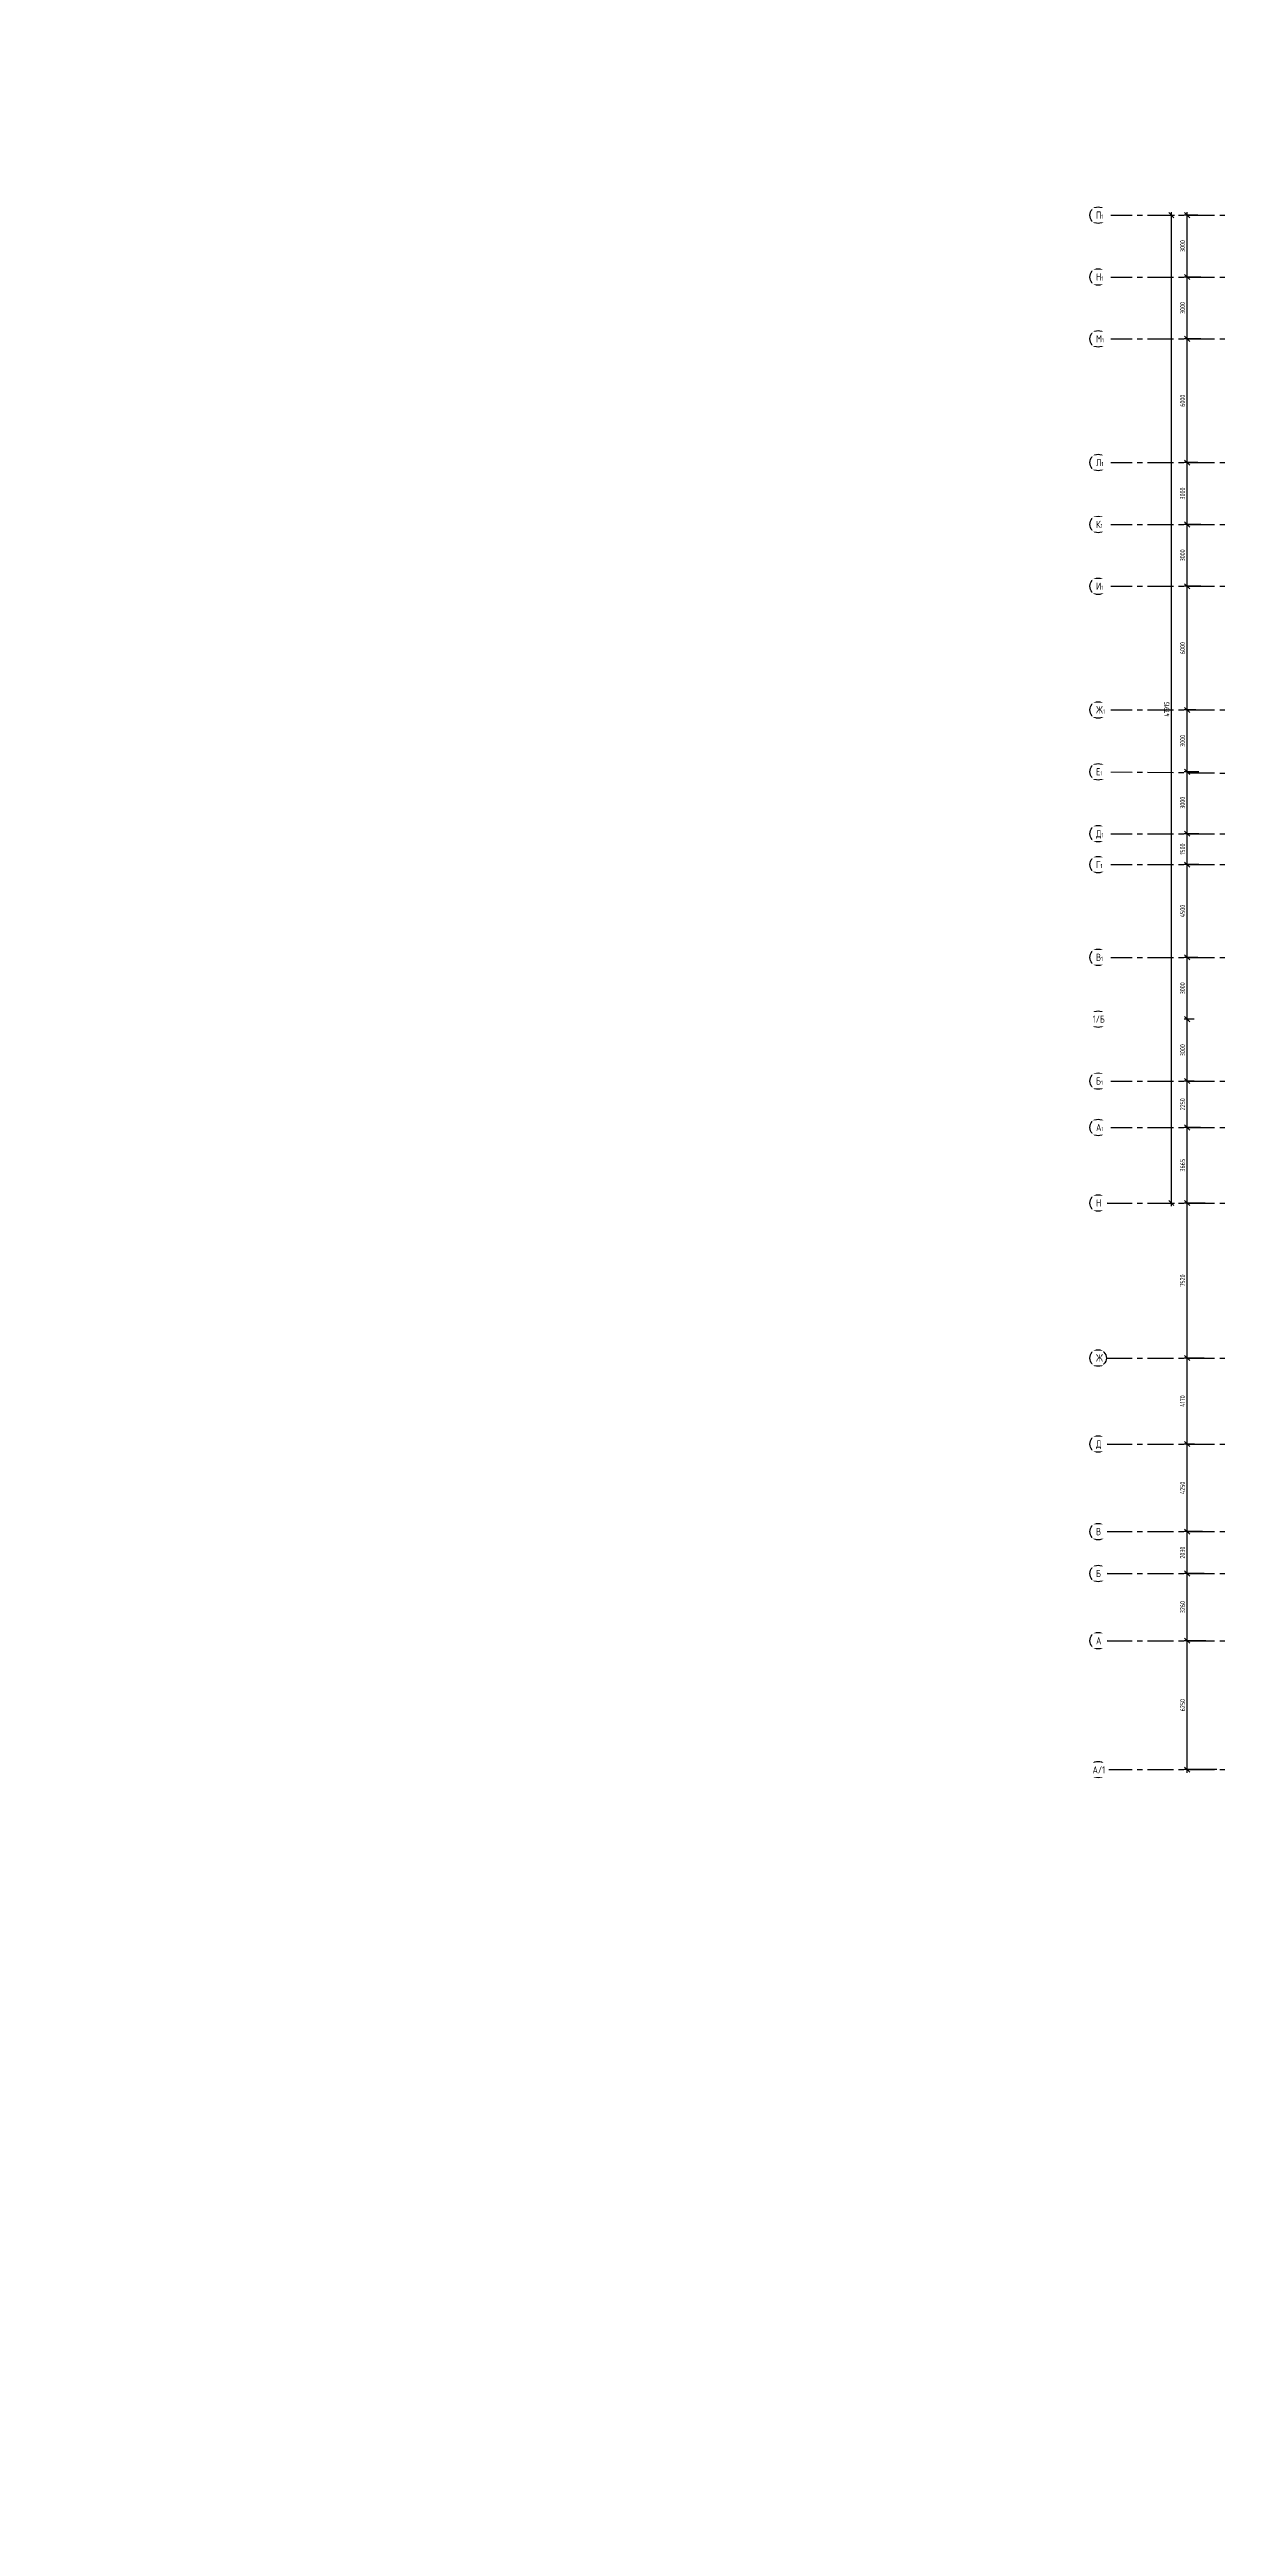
# Model space of a CAD drawing. Header units: millimetres. Extents: x -9318 to 9016603, y 0 to 838141.
# Drawn here: x 0 to 56803, y 114901 to 235042 of the extents above; entities that cross this region are included whole.
import ezdxf
from ezdxf import colors
from ezdxf.entities.mleader import LeaderData, LeaderLine
from ezdxf.math import Vec2, Vec3

# ---------------------------------------------------------------- set-up
doc = ezdxf.new("R2010")
doc.units = ezdxf.units.MM
doc.linetypes.add('CENTER', pattern=[2, 1.25, -0.25, 0.25, -0.25])
doc.layers.get('Defpoints').update_dxf_attribs({"color": 8})
doc.styles.add('ISOCPEUR', font='isocpeur.ttf', dxfattribs={"width": 0.7})
doc.styles.add('ГОСТ 2.304', font='isocpeur.ttf', dxfattribs={"width": 0.7})
doc.dimstyles.new('СПДС', dxfattribs={"dimscale": 100, "dimtxt": 2.5, "dimasz": 2.5, "dimexe": 1.5, "dimexo": 0, "dimgap": 1, "dimtad": 1, "dimdec": 0, "dimrnd": 1, "dimtxsty": 'ГОСТ 2.304', "dimblk": 'OBLIQUE', "dimcen": 2.5, "dimdle": 1.5, "dimadec": 0, "dimazin": 2, "dimtfac": 0.75, "dimtdec": 0, "dimtmove": 1, "dimatfit": 3, "dimfxl": 1, "dimtolj": 1, "dimarcsym": 1})

# ---------------------------------------------------------------- blocks, each defined once
blk = doc.blocks.new('_Oblique')
at = {"color": 8, "linetype": 'ByBlock', "lineweight": -2}
blk.add_line((-0.5, -0.5), (0.5, 0.5), dxfattribs=at)
blk = doc.blocks.new('*D1374')
at = {"color": 8, "lineweight": -2, "ltscale": 100, "transparency": 16777216}
for p, q in [((56088, 157863), (55039, 157863)), ((55189, 151463), (55189, 158013)), ((56623, 151613), (55039, 151613))]:
    blk.add_line(p, q, dxfattribs=at)
at = {"layer": 'Defpoints', "color": 0, "ltscale": 100, "transparency": 16777216}
for p in [(55189, 157863), (56088, 157863), (56623, 151613)]:
    blk.add_point(p, dxfattribs=at)
at = {"color": 8, "lineweight": -2, "ltscale": 100, "transparency": 16777216, "xscale": 250, "yscale": 250, "zscale": 250}
for p, rotation in [((55189, 157863), 90), ((55189, 151613), 270)]:
    blk.add_blockref('_Oblique', p, dxfattribs=dict(at, rotation=rotation))
at = {"color": 8, "ltscale": 100, "transparency": 16777216, "insert": (54964, 154738), "char_height": 250, "attachment_point": 5, "rotation": 90, "style": 'ГОСТ 2.304'}
blk.add_mtext('\\A1;6250', dxfattribs=at)
blk = doc.blocks.new('*D1375')
at = {"color": 8, "lineweight": -2, "ltscale": 100, "transparency": 16777216}
for p, q in [((56011, 161123), (55039, 161123)), ((55189, 157713), (55189, 161273)), ((56088, 157863), (55039, 157863))]:
    blk.add_line(p, q, dxfattribs=at)
at = {"layer": 'Defpoints', "color": 0, "ltscale": 100, "transparency": 16777216}
for p in [(55189, 161123), (56011, 161123), (56088, 157863)]:
    blk.add_point(p, dxfattribs=at)
at = {"color": 8, "lineweight": -2, "ltscale": 100, "transparency": 16777216, "xscale": 250, "yscale": 250, "zscale": 250}
for p, rotation in [((55189, 161123), 90), ((55189, 157863), 270)]:
    blk.add_blockref('_Oblique', p, dxfattribs=dict(at, rotation=rotation))
at = {"color": 8, "ltscale": 100, "transparency": 16777216, "insert": (54964, 159493), "char_height": 250, "attachment_point": 5, "rotation": 90, "style": 'ГОСТ 2.304'}
blk.add_mtext('\\A1;3260', dxfattribs=at)
blk = doc.blocks.new('*D1387')
at = {"color": 8, "lineweight": -2, "ltscale": 100, "transparency": 16777216}
for p, q in [((55937, 163153), (55039, 163153)), ((55189, 160973), (55189, 163303)), ((56011, 161123), (55039, 161123))]:
    blk.add_line(p, q, dxfattribs=at)
at = {"layer": 'Defpoints', "color": 0, "ltscale": 100, "transparency": 16777216}
for p in [(55189, 163153), (55937, 163153), (56011, 161123)]:
    blk.add_point(p, dxfattribs=at)
at = {"color": 8, "lineweight": -2, "ltscale": 100, "transparency": 16777216, "xscale": 250, "yscale": 250, "zscale": 250}
for p, rotation in [((55189, 163153), 90), ((55189, 161123), 270)]:
    blk.add_blockref('_Oblique', p, dxfattribs=dict(at, rotation=rotation))
at = {"color": 8, "ltscale": 100, "transparency": 16777216, "insert": (54964, 162138), "char_height": 250, "attachment_point": 5, "rotation": 90, "style": 'ГОСТ 2.304'}
blk.add_mtext('\\A1;2030', dxfattribs=at)
blk = doc.blocks.new('*D1388')
at = {"color": 8, "lineweight": -2, "ltscale": 100, "transparency": 16777216}
for p, q in [((55539, 167403), (55039, 167403)), ((55189, 163003), (55189, 167553)), ((55937, 163153), (55039, 163153))]:
    blk.add_line(p, q, dxfattribs=at)
at = {"layer": 'Defpoints', "color": 0, "ltscale": 100, "transparency": 16777216}
for p in [(55189, 167403), (55539, 167403), (55937, 163153)]:
    blk.add_point(p, dxfattribs=at)
at = {"color": 8, "lineweight": -2, "ltscale": 100, "transparency": 16777216, "xscale": 250, "yscale": 250, "zscale": 250}
for p, rotation in [((55189, 167403), 90), ((55189, 163153), 270)]:
    blk.add_blockref('_Oblique', p, dxfattribs=dict(at, rotation=rotation))
at = {"color": 8, "ltscale": 100, "transparency": 16777216, "insert": (54964, 165278), "char_height": 250, "attachment_point": 5, "rotation": 90, "style": 'ГОСТ 2.304'}
blk.add_mtext('\\A1;4250', dxfattribs=at)
blk = doc.blocks.new('*D1389')
at = {"color": 8, "lineweight": -2, "ltscale": 100, "transparency": 16777216}
for p, q in [((56007, 171573), (55039, 171573)), ((55189, 167253), (55189, 171723)), ((55539, 167403), (55039, 167403))]:
    blk.add_line(p, q, dxfattribs=at)
at = {"layer": 'Defpoints', "color": 0, "ltscale": 100, "transparency": 16777216}
for p in [(55189, 171573), (56007, 171573), (55539, 167403)]:
    blk.add_point(p, dxfattribs=at)
at = {"color": 8, "lineweight": -2, "ltscale": 100, "transparency": 16777216, "xscale": 250, "yscale": 250, "zscale": 250}
for p, rotation in [((55189, 171573), 90), ((55189, 167403), 270)]:
    blk.add_blockref('_Oblique', p, dxfattribs=dict(at, rotation=rotation))
at = {"color": 8, "ltscale": 100, "transparency": 16777216, "insert": (54964, 169488), "char_height": 250, "attachment_point": 5, "rotation": 90, "style": 'ГОСТ 2.304'}
blk.add_mtext('\\A1;4170', dxfattribs=at)
blk = doc.blocks.new('*D1390')
at = {"color": 8, "lineweight": -2, "ltscale": 100, "transparency": 16777216}
for p, q in [((56068, 179093), (55039, 179093)), ((55189, 171423), (55189, 179243)), ((56007, 171573), (55039, 171573))]:
    blk.add_line(p, q, dxfattribs=at)
at = {"layer": 'Defpoints', "color": 0, "ltscale": 100, "transparency": 16777216}
for p in [(55189, 179093), (56068, 179093), (56007, 171573)]:
    blk.add_point(p, dxfattribs=at)
at = {"color": 8, "lineweight": -2, "ltscale": 100, "transparency": 16777216, "xscale": 250, "yscale": 250, "zscale": 250}
for p, rotation in [((55189, 179093), 90), ((55189, 171573), 270)]:
    blk.add_blockref('_Oblique', p, dxfattribs=dict(at, rotation=rotation))
at = {"color": 8, "ltscale": 100, "transparency": 16777216, "insert": (54964, 175333), "char_height": 250, "attachment_point": 5, "rotation": 90, "style": 'ГОСТ 2.304'}
blk.add_mtext('\\A1;7520', dxfattribs=at)
blk = doc.blocks.new('*D1391')
at = {"color": 8, "lineweight": -2, "ltscale": 100, "transparency": 16777216}
for p, q in [((55838, 182758), (55039, 182758)), ((55189, 178943), (55189, 182908)), ((56068, 179093), (55039, 179093))]:
    blk.add_line(p, q, dxfattribs=at)
at = {"layer": 'Defpoints', "color": 0, "ltscale": 100, "transparency": 16777216}
for p in [(55189, 182758), (55838, 182758), (56068, 179093)]:
    blk.add_point(p, dxfattribs=at)
at = {"color": 8, "lineweight": -2, "ltscale": 100, "transparency": 16777216, "xscale": 250, "yscale": 250, "zscale": 250}
for p, rotation in [((55189, 182758), 90), ((55189, 179093), 270)]:
    blk.add_blockref('_Oblique', p, dxfattribs=dict(at, rotation=rotation))
at = {"color": 8, "ltscale": 100, "transparency": 16777216, "insert": (54964, 180925), "char_height": 250, "attachment_point": 5, "rotation": 90, "style": 'ГОСТ 2.304'}
blk.add_mtext('\\A1;3665', dxfattribs=at)
blk = doc.blocks.new('*D1393')
at = {"color": 8, "lineweight": -2, "ltscale": 100, "transparency": 16777216}
for p, q in [((55189, 182608), (55189, 185158)), ((55531, 185008), (55039, 185008)), ((55838, 182758), (55039, 182758))]:
    blk.add_line(p, q, dxfattribs=at)
at = {"layer": 'Defpoints', "color": 0, "ltscale": 100, "transparency": 16777216}
for p in [(55189, 185008), (55531, 185008), (55838, 182758)]:
    blk.add_point(p, dxfattribs=at)
at = {"color": 8, "lineweight": -2, "ltscale": 100, "transparency": 16777216, "xscale": 250, "yscale": 250, "zscale": 250}
for p, rotation in [((55189, 185008), 90), ((55189, 182758), 270)]:
    blk.add_blockref('_Oblique', p, dxfattribs=dict(at, rotation=rotation))
at = {"color": 8, "ltscale": 100, "transparency": 16777216, "insert": (54964, 183883), "char_height": 250, "attachment_point": 5, "rotation": 90, "style": 'ГОСТ 2.304'}
blk.add_mtext('\\A1;2250', dxfattribs=at)
blk = doc.blocks.new('*D1394')
at = {"color": 8, "lineweight": -2, "ltscale": 100, "transparency": 16777216}
for p, q in [((55531, 188008), (55039, 188008)), ((55189, 184858), (55189, 188158)), ((55531, 185008), (55039, 185008))]:
    blk.add_line(p, q, dxfattribs=at)
at = {"layer": 'Defpoints', "color": 0, "ltscale": 100, "transparency": 16777216}
for p in [(55189, 188008), (55531, 188008), (55531, 185008)]:
    blk.add_point(p, dxfattribs=at)
at = {"color": 8, "lineweight": -2, "ltscale": 100, "transparency": 16777216, "xscale": 250, "yscale": 250, "zscale": 250}
for p, rotation in [((55189, 188008), 90), ((55189, 185008), 270)]:
    blk.add_blockref('_Oblique', p, dxfattribs=dict(at, rotation=rotation))
at = {"color": 8, "ltscale": 100, "transparency": 16777216, "insert": (54964, 186508), "char_height": 250, "attachment_point": 5, "rotation": 90, "style": 'ГОСТ 2.304'}
blk.add_mtext('\\A1;3000', dxfattribs=at)
blk = doc.blocks.new('*D1395')
at = {"color": 8, "lineweight": -2, "ltscale": 100, "transparency": 16777216}
for p, q in [((55189, 187858), (55189, 191158)), ((55698, 191008), (55039, 191008)), ((55531, 188008), (55039, 188008))]:
    blk.add_line(p, q, dxfattribs=at)
at = {"layer": 'Defpoints', "color": 0, "ltscale": 100, "transparency": 16777216}
for p in [(55189, 191008), (55698, 191008), (55531, 188008)]:
    blk.add_point(p, dxfattribs=at)
at = {"color": 8, "lineweight": -2, "ltscale": 100, "transparency": 16777216, "xscale": 250, "yscale": 250, "zscale": 250}
for p, rotation in [((55189, 191008), 90), ((55189, 188008), 270)]:
    blk.add_blockref('_Oblique', p, dxfattribs=dict(at, rotation=rotation))
at = {"color": 8, "ltscale": 100, "transparency": 16777216, "insert": (54964, 189508), "char_height": 250, "attachment_point": 5, "rotation": 90, "style": 'ГОСТ 2.304'}
blk.add_mtext('\\A1;3000', dxfattribs=at)
blk = doc.blocks.new('*D1396')
at = {"color": 8, "lineweight": -2, "ltscale": 100, "transparency": 16777216}
for p, q in [((55752, 195508), (55039, 195508)), ((55189, 190858), (55189, 195658)), ((55698, 191008), (55039, 191008))]:
    blk.add_line(p, q, dxfattribs=at)
at = {"layer": 'Defpoints', "color": 0, "ltscale": 100, "transparency": 16777216}
for p in [(55189, 195508), (55752, 195508), (55698, 191008)]:
    blk.add_point(p, dxfattribs=at)
at = {"color": 8, "lineweight": -2, "ltscale": 100, "transparency": 16777216, "xscale": 250, "yscale": 250, "zscale": 250}
for p, rotation in [((55189, 195508), 90), ((55189, 191008), 270)]:
    blk.add_blockref('_Oblique', p, dxfattribs=dict(at, rotation=rotation))
at = {"color": 8, "ltscale": 100, "transparency": 16777216, "insert": (54964, 193258), "char_height": 250, "attachment_point": 5, "rotation": 90, "style": 'ГОСТ 2.304'}
blk.add_mtext('\\A1;4500', dxfattribs=at)
blk = doc.blocks.new('*D1397')
at = {"color": 8, "lineweight": -2, "ltscale": 100, "transparency": 16777216}
for p, q in [((55189, 195358), (55189, 197158)), ((55752, 197008), (55039, 197008)), ((55752, 195508), (55039, 195508))]:
    blk.add_line(p, q, dxfattribs=at)
at = {"layer": 'Defpoints', "color": 0, "ltscale": 100, "transparency": 16777216}
for p in [(55189, 197008), (55752, 197008), (55752, 195508)]:
    blk.add_point(p, dxfattribs=at)
at = {"color": 8, "lineweight": -2, "ltscale": 100, "transparency": 16777216, "xscale": 250, "yscale": 250, "zscale": 250}
for p, rotation in [((55189, 197008), 90), ((55189, 195508), 270)]:
    blk.add_blockref('_Oblique', p, dxfattribs=dict(at, rotation=rotation))
at = {"color": 8, "ltscale": 100, "transparency": 16777216, "insert": (54964, 196258), "char_height": 250, "attachment_point": 5, "rotation": 90, "style": 'ГОСТ 2.304'}
blk.add_mtext('\\A1;1500', dxfattribs=at)
blk = doc.blocks.new('*D1398')
at = {"color": 8, "lineweight": -2, "ltscale": 100, "transparency": 16777216}
for p, q in [((55613, 200008), (55039, 200008)), ((55189, 196858), (55189, 200158)), ((55752, 197008), (55039, 197008))]:
    blk.add_line(p, q, dxfattribs=at)
at = {"layer": 'Defpoints', "color": 0, "ltscale": 100, "transparency": 16777216}
for p in [(55189, 200008), (55613, 200008), (55752, 197008)]:
    blk.add_point(p, dxfattribs=at)
at = {"color": 8, "lineweight": -2, "ltscale": 100, "transparency": 16777216, "xscale": 250, "yscale": 250, "zscale": 250}
for p, rotation in [((55189, 200008), 90), ((55189, 197008), 270)]:
    blk.add_blockref('_Oblique', p, dxfattribs=dict(at, rotation=rotation))
at = {"color": 8, "ltscale": 100, "transparency": 16777216, "insert": (54964, 198508), "char_height": 250, "attachment_point": 5, "rotation": 90, "style": 'ГОСТ 2.304'}
blk.add_mtext('\\A1;3000', dxfattribs=at)
blk = doc.blocks.new('*D1399')
at = {"color": 8, "lineweight": -2, "ltscale": 100, "transparency": 16777216}
for p, q in [((55189, 199858), (55189, 203158)), ((55613, 203008), (55039, 203008)), ((55752, 200008), (55039, 200008))]:
    blk.add_line(p, q, dxfattribs=at)
at = {"layer": 'Defpoints', "color": 0, "ltscale": 100, "transparency": 16777216}
for p in [(55189, 203008), (55613, 203008), (55752, 200008)]:
    blk.add_point(p, dxfattribs=at)
at = {"color": 8, "lineweight": -2, "ltscale": 100, "transparency": 16777216, "xscale": 250, "yscale": 250, "zscale": 250}
for p, rotation in [((55189, 203008), 90), ((55189, 200008), 270)]:
    blk.add_blockref('_Oblique', p, dxfattribs=dict(at, rotation=rotation))
at = {"color": 8, "ltscale": 100, "transparency": 16777216, "insert": (54964, 201508), "char_height": 250, "attachment_point": 5, "rotation": 90, "style": 'ГОСТ 2.304'}
blk.add_mtext('\\A1;3000', dxfattribs=at)
blk = doc.blocks.new('*D1400')
at = {"color": 8, "lineweight": -2, "ltscale": 100, "transparency": 16777216}
for p, q in [((55189, 202858), (55189, 209158)), ((55844, 209008), (55039, 209008)), ((55613, 203008), (55039, 203008))]:
    blk.add_line(p, q, dxfattribs=at)
at = {"layer": 'Defpoints', "color": 0, "ltscale": 100, "transparency": 16777216}
for p in [(55189, 209008), (55844, 209008), (55613, 203008)]:
    blk.add_point(p, dxfattribs=at)
at = {"color": 8, "lineweight": -2, "ltscale": 100, "transparency": 16777216, "xscale": 250, "yscale": 250, "zscale": 250}
for p, rotation in [((55189, 209008), 90), ((55189, 203008), 270)]:
    blk.add_blockref('_Oblique', p, dxfattribs=dict(at, rotation=rotation))
at = {"color": 8, "ltscale": 100, "transparency": 16777216, "insert": (54964, 206008), "char_height": 250, "attachment_point": 5, "rotation": 90, "style": 'ГОСТ 2.304'}
blk.add_mtext('\\A1;6000', dxfattribs=at)
blk = doc.blocks.new('*D1401')
at = {"color": 8, "lineweight": -2, "ltscale": 100, "transparency": 16777216}
for p, q in [((55701, 212008), (55039, 212008)), ((55189, 208858), (55189, 212158)), ((55844, 209008), (55039, 209008))]:
    blk.add_line(p, q, dxfattribs=at)
at = {"layer": 'Defpoints', "color": 0, "ltscale": 100, "transparency": 16777216}
for p in [(55189, 212008), (55701, 212008), (55844, 209008)]:
    blk.add_point(p, dxfattribs=at)
at = {"color": 8, "lineweight": -2, "ltscale": 100, "transparency": 16777216, "xscale": 250, "yscale": 250, "zscale": 250}
for p, rotation in [((55189, 212008), 90), ((55189, 209008), 270)]:
    blk.add_blockref('_Oblique', p, dxfattribs=dict(at, rotation=rotation))
at = {"color": 8, "ltscale": 100, "transparency": 16777216, "insert": (54964, 210508), "char_height": 250, "attachment_point": 5, "rotation": 90, "style": 'ГОСТ 2.304'}
blk.add_mtext('\\A1;3000', dxfattribs=at)
blk = doc.blocks.new('*D1402')
at = {"color": 8, "lineweight": -2, "ltscale": 100, "transparency": 16777216}
for p, q in [((55189, 211858), (55189, 215158)), ((55701, 215008), (55039, 215008)), ((55844, 212008), (55039, 212008))]:
    blk.add_line(p, q, dxfattribs=at)
at = {"layer": 'Defpoints', "color": 0, "ltscale": 100, "transparency": 16777216}
for p in [(55189, 215008), (55701, 215008), (55844, 212008)]:
    blk.add_point(p, dxfattribs=at)
at = {"color": 8, "lineweight": -2, "ltscale": 100, "transparency": 16777216, "xscale": 250, "yscale": 250, "zscale": 250}
for p, rotation in [((55189, 215008), 90), ((55189, 212008), 270)]:
    blk.add_blockref('_Oblique', p, dxfattribs=dict(at, rotation=rotation))
at = {"color": 8, "ltscale": 100, "transparency": 16777216, "insert": (54964, 213508), "char_height": 250, "attachment_point": 5, "rotation": 90, "style": 'ГОСТ 2.304'}
blk.add_mtext('\\A1;3000', dxfattribs=at)
blk = doc.blocks.new('*D1403')
at = {"color": 8, "lineweight": -2, "ltscale": 100, "transparency": 16777216}
for p, q in [((55189, 214858), (55189, 221158)), ((55849, 221008), (55039, 221008)), ((55701, 215008), (55039, 215008))]:
    blk.add_line(p, q, dxfattribs=at)
at = {"layer": 'Defpoints', "color": 0, "ltscale": 100, "transparency": 16777216}
for p in [(55189, 221008), (55849, 221008), (55701, 215008)]:
    blk.add_point(p, dxfattribs=at)
at = {"color": 8, "lineweight": -2, "ltscale": 100, "transparency": 16777216, "xscale": 250, "yscale": 250, "zscale": 250}
for p, rotation in [((55189, 221008), 90), ((55189, 215008), 270)]:
    blk.add_blockref('_Oblique', p, dxfattribs=dict(at, rotation=rotation))
at = {"color": 8, "ltscale": 100, "transparency": 16777216, "insert": (54964, 218008), "char_height": 250, "attachment_point": 5, "rotation": 90, "style": 'ГОСТ 2.304'}
blk.add_mtext('\\A1;6000', dxfattribs=at)
blk = doc.blocks.new('*D1404')
at = {"color": 8, "lineweight": -2, "ltscale": 100, "transparency": 16777216}
for p, q in [((55701, 224008), (55039, 224008)), ((55189, 220858), (55189, 224158)), ((55844, 221008), (55039, 221008))]:
    blk.add_line(p, q, dxfattribs=at)
at = {"layer": 'Defpoints', "color": 0, "ltscale": 100, "transparency": 16777216}
for p in [(55189, 224008), (55701, 224008), (55844, 221008)]:
    blk.add_point(p, dxfattribs=at)
at = {"color": 8, "lineweight": -2, "ltscale": 100, "transparency": 16777216, "xscale": 250, "yscale": 250, "zscale": 250}
for p, rotation in [((55189, 224008), 90), ((55189, 221008), 270)]:
    blk.add_blockref('_Oblique', p, dxfattribs=dict(at, rotation=rotation))
at = {"color": 8, "ltscale": 100, "transparency": 16777216, "insert": (54964, 222508), "char_height": 250, "attachment_point": 5, "rotation": 90, "style": 'ГОСТ 2.304'}
blk.add_mtext('\\A1;3000', dxfattribs=at)
blk = doc.blocks.new('*D1405')
at = {"color": 8, "lineweight": -2, "ltscale": 100, "transparency": 16777216}
for p, q in [((55189, 223858), (55189, 227158)), ((55701, 227008), (55039, 227008)), ((55844, 224008), (55039, 224008))]:
    blk.add_line(p, q, dxfattribs=at)
at = {"layer": 'Defpoints', "color": 0, "ltscale": 100, "transparency": 16777216}
for p in [(55189, 227008), (55701, 227008), (55844, 224008)]:
    blk.add_point(p, dxfattribs=at)
at = {"color": 8, "lineweight": -2, "ltscale": 100, "transparency": 16777216, "xscale": 250, "yscale": 250, "zscale": 250}
for p, rotation in [((55189, 227008), 90), ((55189, 224008), 270)]:
    blk.add_blockref('_Oblique', p, dxfattribs=dict(at, rotation=rotation))
at = {"color": 8, "ltscale": 100, "transparency": 16777216, "insert": (54964, 225508), "char_height": 250, "attachment_point": 5, "rotation": 90, "style": 'ГОСТ 2.304'}
blk.add_mtext('\\A1;3000', dxfattribs=at)
blk = doc.blocks.new('*D1406')
at = {"color": 8, "lineweight": -2, "ltscale": 100, "transparency": 16777216}
for p, q in [((54419, 227158), (54419, 178943)), ((54363, 227008), (54569, 227008)), ((54363, 179093), (54569, 179093))]:
    blk.add_line(p, q, dxfattribs=at)
at = {"layer": 'Defpoints', "color": 0, "ltscale": 100, "transparency": 16777216}
for p in [(54363, 227008), (54363, 179093), (54419, 179093)]:
    blk.add_point(p, dxfattribs=at)
at = {"color": 8, "lineweight": -2, "ltscale": 100, "transparency": 16777216, "xscale": 250, "yscale": 250, "zscale": 250}
for p, rotation in [((54419, 227008), 90), ((54419, 179093), 270)]:
    blk.add_blockref('_Oblique', p, dxfattribs=dict(at, rotation=rotation))
at = {"color": 8, "ltscale": 100, "transparency": 16777216, "insert": (54194, 203050), "char_height": 250, "attachment_point": 5, "rotation": 90, "style": 'ГОСТ 2.304'}
blk.add_mtext('\\A1;47915', dxfattribs=at)
blk = doc.blocks.new('_DotSmall')
at = {"color": 8, "linetype": 'ByBlock', "const_width": 0.5}
blk.add_lwpolyline([(-0.0625, 0, 1), (0.0625, 0, 1)], format="xyb", close=True, dxfattribs=at)

msp = doc.modelspace()

# ---------------------------------------------------------------- linework, layer by layer
at = {"linetype": 'CENTER', "ltscale": 1000}
for p, q in [((51268.34, 227007.96), (134446.74, 227007.96)), ((51268.34, 224007.96), (134446.74, 224007.96)), ((51268.34, 221007.96), (134446.74, 221007.96)), ((51268.34, 215007.96), (134446.74, 215007.96)), ((51268.34, 212007.96), (134446.74, 212007.96)), ((51268.34, 209007.96), (134446.74, 209007.96)), ((51268.34, 203007.96), (134446.74, 203007.96)), ((51268.34, 200007.96), (78661.91, 199717.96)), ((51268.34, 197007.96), (134446.74, 197007.96)), ((51268.34, 195507.96), (134446.74, 195507.96)), ((51268.34, 191007.96), (134446.74, 191007.96)), ((51268.34, 185007.96), (134446.74, 185007.96)), ((51268.34, 182757.96), (134446.74, 182757.96)), ((51268.34, 179092.96), (134865.51, 179092.96)), ((51268.34, 171572.96), (134865.51, 171572.96)), ((51268.34, 167402.96), (134865.51, 167402.96)), ((51268.34, 163152.96), (134865.51, 163152.96)), ((51268.34, 161122.96), (134865.51, 161122.96)), ((51268.34, 157862.96), (134865.51, 157862.96)), ((51268.34, 151612.96), (134865.51, 151612.96))]:
    msp.add_line(p, q, dxfattribs=at)
at = {"ltscale": 0.5}
for centre in [(50868.34, 227007.96), (50868.34, 224007.96), (50868.34, 221007.96), (50868.34, 215007.96), (50868.34, 212007.96), (50868.34, 209007.96), (50868.34, 203007.96), (50868.34, 200007.96), (50868.34, 197007.96), (50868.34, 195507.96), (50868.34, 191007.96), (50868.34, 188007.96), (50868.34, 185007.96), (50868.34, 182757.96), (50868.34, 179092.96), (50868.34, 171572.96), (50868.34, 167402.96), (50868.34, 163152.96), (50868.34, 161122.96), (50868.34, 157862.96), (50868.34, 151612.96)]:
    msp.add_circle(centre, 400, dxfattribs=at)

# ---------------------------------------------------------------- dimensions: what is measured, and where the dimension line sits
at = {"ltscale": 100}
for base, p1, p2, picture, middle in [((54418.79, 179092.96), (54362.98, 227007.96), (54362.98, 179092.96), '*D1406', (54193.79, 203050.46)), ((55189.35, 227007.96), (55843.62, 224007.96), (55700.62, 227007.96), '*D1405', (54964.35, 225507.96)), ((55189.35, 224007.96), (55843.62, 221007.96), (55700.62, 224007.96), '*D1404', (54964.35, 222507.96)), ((55189.35, 221007.96), (55700.62, 215007.96), (55848.79, 221007.96), '*D1403', (54964.35, 218007.96)), ((55189.35, 215007.96), (55843.62, 212007.96), (55700.62, 215007.96), '*D1402', (54964.35, 213507.96)), ((55189.35, 212007.96), (55843.62, 209007.96), (55700.62, 212007.96), '*D1401', (54964.35, 210507.96)), ((55189.35, 209007.96), (55612.83, 203007.96), (55843.62, 209007.96), '*D1400', (54964.35, 206007.96)), ((55189.35, 203007.96), (55752.33, 200007.96), (55612.83, 203007.96), '*D1399', (54964.35, 201507.96)), ((55189.35, 200007.96), (55752.33, 197007.96), (55612.83, 200007.96), '*D1398', (54964.35, 198507.96)), ((55189.35, 197007.96), (55752.33, 195507.96), (55752.33, 197007.96), '*D1397', (54964.35, 196257.96)), ((55189.35, 195507.96), (55698.26, 191007.96), (55752.33, 195507.96), '*D1396', (54964.35, 193257.96)), ((55189.35, 191007.96), (55531.29, 188007.96), (55698.26, 191007.96), '*D1395', (54964.35, 189507.96)), ((55189.35, 188007.96), (55531.29, 185007.96), (55531.29, 188007.96), '*D1394', (54964.35, 186507.96)), ((55189.35, 185007.96), (55838.21, 182757.96), (55531.29, 185007.96), '*D1393', (54964.35, 183882.96)), ((55189.35, 182757.96), (56068.07, 179092.96), (55838.21, 182757.96), '*D1391', (54964.35, 180925.46)), ((55189.35, 179092.96), (56007.17, 171572.96), (56068.07, 179092.96), '*D1390', (54964.35, 175332.96)), ((55189.35, 171572.96), (55539.19, 167402.96), (56007.17, 171572.96), '*D1389', (54964.35, 169487.96)), ((55189.35, 167402.96), (55937.22, 163152.96), (55539.19, 167402.96), '*D1388', (54964.35, 165277.96)), ((55189.35, 163152.96), (56010.77, 161122.96), (55937.22, 163152.96), '*D1387', (54964.35, 162137.96)), ((55189.35, 161122.96), (56088.01, 157862.96), (56010.77, 161122.96), '*D1375', (54964.35, 159492.96)), ((55189.35, 157862.96), (56623.07, 151612.96), (56088.01, 157862.96), '*D1374', (54964.35, 154737.96))]:
    dim = msp.add_linear_dim(base=base, p1=p1, p2=p2, angle=90, dimstyle='СПДС', override={"dimclrd": 8, "dimclre": 8, "dimclrt": 8}, dxfattribs=at)
    dim.commit()
    dim.dimension.update_dxf_attribs({"geometry": picture, "text_midpoint": middle})

# ---------------------------------------------------------------- next in the draw order: texts
at = {"char_height": 350, "attachment_point": 1, "line_spacing_factor": 1.149209, "style": 'ГОСТ 2.304', "bg_fill": 2}
for s, insert, width in [('{\\W0.8;П\\H0.57143x;1}', (50768.52, 227185.74), 528.8202), ('{\\W0.8;Н\\H0.57143x;1}', (50768.52, 224185.74), 528.8202), ('{\\W0.8;М\\H0.57143x;1}', (50768.52, 221185.74), 528.8202), ('{\\W0.8;Л\\H0.57143x;1}', (50768.52, 215185.74), 528.8202), ('{\\W0.8;К\\H0.57143x;1}', (50768.52, 212185.74), 528.8202), ('{\\W0.8;И\\H0.57143x;1}', (50768.52, 209185.74), 528.8202), ('{\\W0.8;Ж\\H0.57143x;1}', (50768.52, 203185.74), 528.8202), ('{\\W0.8;Е\\H0.57143x;1}', (50768.52, 200185.74), 528.8202), ('{\\W0.8;Д\\H0.57143x;1}', (50768.52, 197185.74), 528.8202), ('{\\W0.8;Г\\H0.57143x;1}', (50768.52, 195685.74), 528.8202), ('{\\W0.8;В\\H0.57143x;1}', (50768.52, 191185.74), 528.8202), ('{\\W0.8;1/Б}', (50603.56, 188185.74), 528.8202), ('{\\W0.8;Б\\H0.57143x;1}', (50768.52, 185185.74), 528.8202), ('{\\W0.8;А\\H0.57143x;1}', (50768.52, 182935.74), 528.8202), ('{\\W0.8;Ж}', (50768.52, 171750.74), 178.2056), ('{\\W0.8;А/1}', (50599.64, 151775.74), 1.455191522836685e-11)]:
    msp.add_mtext(s, dxfattribs=dict(at, insert=insert, width=width))
for s, insert in [('{\\W0.8;Н}', (50768.52, 179270.74)), ('{\\W0.8;Д}', (50768.52, 167580.74)), ('{\\W0.8;В}', (50768.52, 163330.74)), ('{\\W0.8;Б}', (50768.52, 161300.74)), ('{\\W0.8;А}', (50768.52, 158040.74))]:
    msp.add_mtext(s, dxfattribs=dict(at, insert=insert))

# ---------------------------------------------------------------- next in the draw order: leaders
ml = msp.add_multileader_mtext('Standard')
ml.set_content('+13,200', color=8, style='ISOCPEUR')
ml.set_leader_properties(color=8, linetype='Continuous', lineweight=-1)
ml.set_arrow_properties(name='DOTSMALL')
ml.build(insert=Vec2(0, 0))
ml.multileader.update_dxf_attribs({"has_text_frame": 1, "text_left_attachment_type": 4, "text_right_attachment_type": 4, "dogleg_length": 100, "arrow_head_size": 180})
ctx = ml.context
ctx.base_point, ctx.char_height, ctx.arrow_head_size, ctx.landing_gap_size, ctx.plane_origin = Vec3(93068.63, 826103.47), 250, 180, 50, Vec3(90907.41, 825512.23)
ctx.left_attachment, ctx.right_attachment = 4, 4
notes = []
notes.append((ctx, [(0, (0, 0, 0), (0, 0), (1, 0), 1, [])]))
ctx.mtext.insert, ctx.mtext.width, ctx.mtext.line_spacing_style, ctx.mtext.flow_direction = Vec3(93118.63, 826436.81), 852.697, 2, 5
ml = msp.add_multileader_mtext('Standard')
ml.set_content('+11,550', color=8, style='ISOCPEUR')
ml.set_leader_properties(color=8, linetype='Continuous', lineweight=-1)
ml.set_arrow_properties(name='DOTSMALL')
ml.build(insert=Vec2(0, 0))
ml.multileader.update_dxf_attribs({"has_text_frame": 1, "text_left_attachment_type": 4, "text_right_attachment_type": 4, "dogleg_length": 100, "arrow_head_size": 180})
ctx = ml.context
ctx.base_point, ctx.char_height, ctx.arrow_head_size, ctx.landing_gap_size, ctx.plane_origin = Vec3(88068.63, 825358.47), 250, 180, 50, Vec3(85907.41, 824767.23)
ctx.left_attachment, ctx.right_attachment = 4, 4
notes.append((ctx, [(0, (0, 0, 0), (0, 0), (1, 0), 1, [])]))
ctx.mtext.insert, ctx.mtext.width, ctx.mtext.line_spacing_style, ctx.mtext.flow_direction = Vec3(88118.63, 825691.81), 852.697, 2, 5
ml = msp.add_multileader_mtext('Standard')
ml.set_content('+13,700', color=8, style='ISOCPEUR')
ml.set_leader_properties(color=8, linetype='Continuous', lineweight=-1)
ml.set_arrow_properties(name='DOTSMALL')
ml.build(insert=Vec2(0, 0))
ml.multileader.update_dxf_attribs({"has_text_frame": 1, "text_left_attachment_type": 4, "text_right_attachment_type": 4, "dogleg_length": 100, "arrow_head_size": 180})
ctx = ml.context
ctx.base_point, ctx.char_height, ctx.arrow_head_size, ctx.landing_gap_size, ctx.plane_origin = Vec3(118053.07, 658154.33), 250, 180, 50, Vec3(117803.7, 657493.51)
ctx.left_attachment, ctx.right_attachment = 4, 4
notes.append((ctx, [(0, (0, 0, 0), (0, 0), (1, 0), 1, [])]))
ctx.mtext.insert, ctx.mtext.width, ctx.mtext.line_spacing_style, ctx.mtext.flow_direction = Vec3(118103.07, 658487.66), 852.697, 2, 5
ml = msp.add_multileader_mtext('Standard')
ml.set_content('+13,700', color=8, style='ISOCPEUR')
ml.set_leader_properties(color=8, linetype='Continuous', lineweight=-1)
ml.set_arrow_properties(name='DOTSMALL')
ml.build(insert=Vec2(0, 0))
ml.multileader.update_dxf_attribs({"has_text_frame": 1, "text_left_attachment_type": 4, "text_right_attachment_type": 4, "dogleg_length": 100, "arrow_head_size": 180})
ctx = ml.context
ctx.base_point, ctx.char_height, ctx.arrow_head_size, ctx.landing_gap_size, ctx.plane_origin = Vec3(79585.57, 658000.47), 250, 180, 50, Vec3(77424.36, 657409.23)
ctx.left_attachment, ctx.right_attachment = 4, 4
notes.append((ctx, [(0, (0, 0, 0), (0, 0), (1, 0), 1, [])]))
ctx.mtext.insert, ctx.mtext.width, ctx.mtext.line_spacing_style, ctx.mtext.flow_direction = Vec3(79635.57, 658333.81), 852.697, 2, 5
ml = msp.add_multileader_mtext('Standard')
ml.set_content('+15,850', color=8, style='ISOCPEUR')
ml.set_leader_properties(color=8, linetype='Continuous', lineweight=-1)
ml.set_arrow_properties(name='DOTSMALL')
ml.build(insert=Vec2(0, 0))
ml.multileader.update_dxf_attribs({"has_text_frame": 1, "text_left_attachment_type": 4, "text_right_attachment_type": 4, "dogleg_length": 100, "arrow_head_size": 180})
ctx = ml.context
ctx.base_point, ctx.char_height, ctx.arrow_head_size, ctx.landing_gap_size, ctx.plane_origin = Vec3(78411.29, 652860.4), 250, 180, 50, Vec3(78329.9, 651149.71)
ctx.left_attachment, ctx.right_attachment = 4, 4
notes.append((ctx, [(0, (0, 0, 0), (0, 0), (1, 0), 1, [])]))
ctx.mtext.insert, ctx.mtext.width, ctx.mtext.defined_height, ctx.mtext.line_spacing_style, ctx.mtext.flow_direction = Vec3(78461.29, 653193.74), 696.0353, 776.46, 2, 5
ml = msp.add_multileader_mtext('Standard')
ml.set_content('+15,850', color=8, style='ISOCPEUR')
ml.set_leader_properties(color=8, linetype='Continuous', lineweight=-1)
ml.set_arrow_properties(name='DOTSMALL')
ml.build(insert=Vec2(0, 0))
ml.multileader.update_dxf_attribs({"has_text_frame": 1, "text_left_attachment_type": 4, "text_right_attachment_type": 4, "dogleg_length": 100, "arrow_head_size": 180})
ctx = ml.context
ctx.base_point, ctx.char_height, ctx.arrow_head_size, ctx.landing_gap_size, ctx.plane_origin = Vec3(116043.29, 652621.27), 250, 180, 50, Vec3(116522.41, 649668.82)
ctx.left_attachment, ctx.right_attachment = 4, 4
notes.append((ctx, [(0, (0, 0, 0), (0, 0), (1, 0), 1, [])]))
ctx.mtext.insert, ctx.mtext.width, ctx.mtext.line_spacing_style, ctx.mtext.flow_direction = Vec3(116093.29, 652954.61), 852.697, 2, 5
ml = msp.add_multileader_mtext('Standard')
ml.set_content('+9,800', color=8, style='ISOCPEUR')
ml.set_leader_properties(color=8, linetype='Continuous', lineweight=-1)
ml.set_arrow_properties(name='DOTSMALL')
ml.build(insert=Vec2(0, 0))
ml.multileader.update_dxf_attribs({"has_text_frame": 1, "text_left_attachment_type": 4, "text_right_attachment_type": 4, "dogleg_length": 100, "arrow_head_size": 180})
ctx = ml.context
ctx.base_point, ctx.char_height, ctx.arrow_head_size, ctx.landing_gap_size, ctx.plane_origin = Vec3(118053.07, 538154.33), 250, 180, 50, Vec3(117803.7, 537493.51)
ctx.left_attachment, ctx.right_attachment = 4, 4
notes.append((ctx, [(0, (0, 0, 0), (0, 0), (1, 0), 1, [])]))
ctx.mtext.insert, ctx.mtext.width, ctx.mtext.line_spacing_style, ctx.mtext.flow_direction = Vec3(118103.07, 538487.66), 852.697, 2, 5
ml = msp.add_multileader_mtext('Standard')
ml.set_content('+9,800', color=8, style='ISOCPEUR')
ml.set_leader_properties(color=8, linetype='Continuous', lineweight=-1)
ml.set_arrow_properties(name='DOTSMALL')
ml.build(insert=Vec2(0, 0))
ml.multileader.update_dxf_attribs({"has_text_frame": 1, "text_left_attachment_type": 4, "text_right_attachment_type": 4, "dogleg_length": 100, "arrow_head_size": 180})
ctx = ml.context
ctx.base_point, ctx.char_height, ctx.arrow_head_size, ctx.landing_gap_size, ctx.plane_origin = Vec3(79585.57, 538000.47), 250, 180, 50, Vec3(77424.36, 537409.23)
ctx.left_attachment, ctx.right_attachment = 4, 4
notes.append((ctx, [(0, (0, 0, 0), (0, 0), (1, 0), 1, [])]))
ctx.mtext.insert, ctx.mtext.width, ctx.mtext.line_spacing_style, ctx.mtext.flow_direction = Vec3(79635.57, 538333.81), 852.697, 2, 5
ml = msp.add_multileader_mtext('Standard')
ml.set_content('+11,750', color=8, style='ISOCPEUR')
ml.set_leader_properties(color=8, linetype='Continuous', lineweight=-1)
ml.set_arrow_properties(name='DOTSMALL')
ml.build(insert=Vec2(0, 0))
ml.multileader.update_dxf_attribs({"has_text_frame": 1, "text_left_attachment_type": 4, "text_right_attachment_type": 4, "dogleg_length": 100, "arrow_head_size": 180})
ctx = ml.context
ctx.base_point, ctx.char_height, ctx.arrow_head_size, ctx.landing_gap_size, ctx.plane_origin = Vec3(78411.29, 532860.4), 250, 180, 50, Vec3(78329.9, 531149.71)
ctx.left_attachment, ctx.right_attachment = 4, 4
notes.append((ctx, [(0, (0, 0, 0), (0, 0), (1, 0), 1, [])]))
ctx.mtext.insert, ctx.mtext.width, ctx.mtext.defined_height, ctx.mtext.line_spacing_style, ctx.mtext.flow_direction = Vec3(78461.29, 533193.74), 696.0353, 776.46, 2, 5
ml = msp.add_multileader_mtext('Standard')
ml.set_content('+11,750', color=8, style='ISOCPEUR')
ml.set_leader_properties(color=8, linetype='Continuous', lineweight=-1)
ml.set_arrow_properties(name='DOTSMALL')
ml.build(insert=Vec2(0, 0))
ml.multileader.update_dxf_attribs({"has_text_frame": 1, "text_left_attachment_type": 4, "text_right_attachment_type": 4, "dogleg_length": 100, "arrow_head_size": 180})
ctx = ml.context
ctx.base_point, ctx.char_height, ctx.arrow_head_size, ctx.landing_gap_size, ctx.plane_origin = Vec3(116043.29, 532621.27), 250, 180, 50, Vec3(116522.41, 529668.82)
ctx.left_attachment, ctx.right_attachment = 4, 4
notes.append((ctx, [(0, (0, 0, 0), (0, 0), (1, 0), 1, [])]))
ctx.mtext.insert, ctx.mtext.width, ctx.mtext.line_spacing_style, ctx.mtext.flow_direction = Vec3(116093.29, 532954.61), 852.697, 2, 5
ml = msp.add_multileader_mtext('Standard')
ml.set_content('+7,850', color=8, style='ISOCPEUR')
ml.set_leader_properties(color=8, linetype='Continuous', lineweight=-1)
ml.set_arrow_properties(name='DOTSMALL')
ml.build(insert=Vec2(0, 0))
ml.multileader.update_dxf_attribs({"has_text_frame": 1, "text_left_attachment_type": 4, "text_right_attachment_type": 4, "dogleg_length": 100, "arrow_head_size": 180})
ctx = ml.context
ctx.base_point, ctx.char_height, ctx.arrow_head_size, ctx.landing_gap_size, ctx.plane_origin = Vec3(82569.71, 434646.78), 250, 180, 50, Vec3(82488.32, 433379.22)
ctx.left_attachment, ctx.right_attachment = 4, 4
notes.append((ctx, [(0, (0, 0, 0), (0, 0), (1, 0), 1, [])]))
ctx.mtext.insert, ctx.mtext.width, ctx.mtext.line_spacing_style, ctx.mtext.flow_direction = Vec3(82619.71, 434980.11), 595.5678, 2, 5
ml = msp.add_multileader_mtext('Standard')
ml.set_content('0,000', color=8, style='ISOCPEUR')
ml.set_leader_properties(color=8, linetype='Continuous', lineweight=-1)
ml.set_arrow_properties(name='DOTSMALL')
ml.build(insert=Vec2(0, 0))
ml.multileader.update_dxf_attribs({"has_text_frame": 1, "text_left_attachment_type": 4, "text_right_attachment_type": 4, "dogleg_length": 100, "arrow_head_size": 180})
ctx = ml.context
ctx.base_point, ctx.char_height, ctx.arrow_head_size, ctx.landing_gap_size, ctx.plane_origin = Vec3(65067.32, 191243.75, 0), 250, 180, 50, Vec3(62906.11, 190652.51, 0)
ctx.left_attachment, ctx.right_attachment = 4, 4
notes.append((ctx, [(0, (0, 0, 0), (0, 0), (1, 0), 1, [])]))
ctx.mtext.insert, ctx.mtext.width, ctx.mtext.line_spacing_style, ctx.mtext.flow_direction = Vec3(65117.32, 191577.09, 0), 852.697, 2, 5
ml = msp.add_multileader_mtext('Standard')
ml.set_content('-2,550', color=8, style='ISOCPEUR')
ml.set_leader_properties(color=8, linetype='Continuous', lineweight=-1)
ml.set_arrow_properties(name='DOTSMALL')
ml.build(insert=Vec2(0, 0))
ml.multileader.update_dxf_attribs({"has_text_frame": 1, "text_left_attachment_type": 4, "text_right_attachment_type": 4, "dogleg_length": 100, "arrow_head_size": 180})
ctx = ml.context
ctx.base_point, ctx.char_height, ctx.arrow_head_size, ctx.landing_gap_size, ctx.plane_origin = Vec3(61936.95, 184917.91), 250, 180, 50, Vec3(62878.56, 183564.32)
ctx.left_attachment, ctx.right_attachment = 4, 4
notes.append((ctx, [(0, (0, 0, 0), (0, 0), (1, 0), 1, [])]))
ctx.mtext.insert, ctx.mtext.width, ctx.mtext.defined_height, ctx.mtext.line_spacing_style, ctx.mtext.flow_direction = Vec3(61986.95, 185251.24), 599.1982, 407.47, 2, 5
ml = msp.add_multileader_mtext('Standard')
ml.set_content('0,000', color=8, style='ISOCPEUR')
ml.set_leader_properties(color=8, linetype='Continuous', lineweight=-1)
ml.set_arrow_properties(name='DOTSMALL')
ml.build(insert=Vec2(0, 0))
ml.multileader.update_dxf_attribs({"has_text_frame": 1, "text_left_attachment_type": 4, "text_right_attachment_type": 4, "dogleg_length": 100, "arrow_head_size": 180})
ctx = ml.context
ctx.base_point, ctx.char_height, ctx.arrow_head_size, ctx.landing_gap_size, ctx.plane_origin = Vec3(98086.03, 163679.28, 0), 250, 180, 50, Vec3(94621.58, 163088.03, 0)
ctx.left_attachment, ctx.right_attachment = 4, 4
notes.append((ctx, [(0, (0, 0, 0), (0, 0), (1, 0), 1, [])]))
ctx.mtext.insert, ctx.mtext.width, ctx.mtext.line_spacing_style, ctx.mtext.flow_direction = Vec3(98136.03, 164012.61, 0), 852.697, 2, 5
for ctx, leaders in notes:
    for number, flags, end, landing, length, lines in leaders:
        leader = LeaderData()
        leader.index, (leader.has_last_leader_line, leader.has_dogleg_vector, leader.attachment_direction) = number, flags
        leader.last_leader_point, leader.dogleg_vector, leader.dogleg_length = Vec3(end), Vec3(landing), length
        for number, points, colour, breaks in lines:
            line = LeaderLine()
            line.index, line.vertices, line.color, line.breaks = number, Vec3.list(points), colors.encode_raw_color(colour), breaks
            leader.lines.append(line)
        ctx.leaders.append(leader)

doc.saveas('drawing.dxf')
